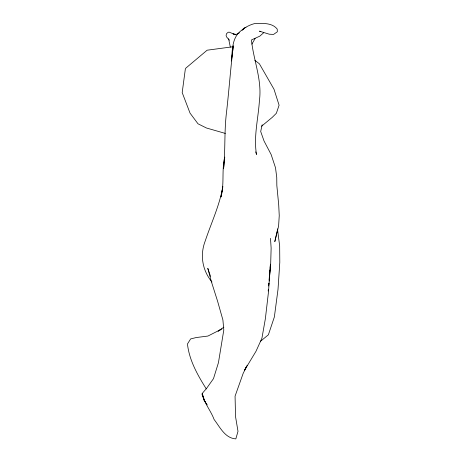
<?xml version="1.0" encoding="UTF-8"?>
<svg xmlns="http://www.w3.org/2000/svg" width="462" height="462" viewBox="0 0 462 462"><rect width="100%" height="100%" fill="white"/><g stroke="black" fill="none" stroke-linecap="round" stroke-linejoin="round"><path stroke-width="0.69" d="M268.636 285.372L268.815 283.252M269.109 279.724L269.41 276.195M269.589 274.076L269.947 269.837M270.062 268.428L270.42 264.189L268.52 291.637L265.373 318.693L261.925 338.224L255.994 351.293L244.3 370.686L246.2 366.955M268.191 290.991L268.33 289.57M268.67 286.001L268.942 283.154M269.15 281.012L270.645 265.327L271.13 248.065L270.501 238.346M277.246 230.879L274.798 241.666L278.609 226.039L279.239 215.627L278.719 204.989L276.842 185.545L276.75 177.42L275.502 167.741L271.136 154.527L264.027 140.968L260.689 131.485L262.179 124.792M224.33 161.221L223.568 168.774C225.444 150.687 224.243 132.45 226.276 114.357C228.961 91.54 230.538 68.619 233.327 45.825L231.433 60.99C232.432 50.693 231.693 38.121 240.685 31.006C244.687 27.529 249.365 24.936 254.504 23.602C262.041 23.308 272.066 22.471 277.212 29.071L277.333 31.78L273.596 34.407L269.294 34.211L259.425 31.168L260.782 31.439M224.468 159.846L224.746 157.097C221.523 170.241 224.555 183.928 220.986 197.008L222.823 186.521L222.811 186.844C219.514 205.584 211.255 222.903 205.272 240.846C199.74 255.047 202.292 270.299 211.994 282.063M255.151 38.415L251.905 44.144M247.228 365.205L243.162 373.388L235.066 396.171L235.528 416.562L237.999 431.346L235.828 438.9C224.925 438.167 219.981 427.107 214.114 419.502C210.799 410.499 203.944 403.003 202.235 393.451L206.578 388.38L213.496 378.638L218.439 362.676L223.799 330.035L222.909 319.993L217.573 301.149L211.475 281.964L207.785 268.312L210.551 276.426M242.948 29.672L244.179 28.136L245.963 27.35M263.64 32.773L259.771 36.175L251.461 39.951C253.43 60.216 262.243 79.88 259.425 100.572C258.31 118.474 253.465 136.567 256.502 154.47L255.705 151.865M242.105 30.388L244.179 28.136L242.533 29.649M261.55 126.218L272.21 117.4L276.368 113.271L279.088 105.209L274.001 89.235L259.373 63.773L254.862 60.366M260.395 341.378L268.382 334.8L274.364 316.955L278.014 289.351L279.805 262.399L279.677 246.084L277.454 228.829M223.874 327.183L218.128 331.179L220.328 329.903M239.42 32.814L236.296 34.436L233.039 33.899M221.899 328.944L207.929 336.053L196.165 337.555L190.627 338.935L187.462 343.976C189.229 360.366 197.69 375.167 206.283 388.912M233.414 46.691L207.132 50.202L185.857 68.116L185.331 69.104L182.195 92.591L190.044 113.126L197.996 123.787L206.45 127.997L225.335 133.42M233.714 34.124L235.73 34.8L228.979 32.08L227.76 32.542L226.472 33.766L226.097 35.568L226.605 36.989L229.423 40.171M206.243 403.569L203.823 399.63L205.723 402.558M206.479 403.73L207.236 404.903M228.609 38.82L230.336 47.164M202.235 393.451L202.021 394.508L204.649 401.178L202.235 393.451"/></g></svg>
